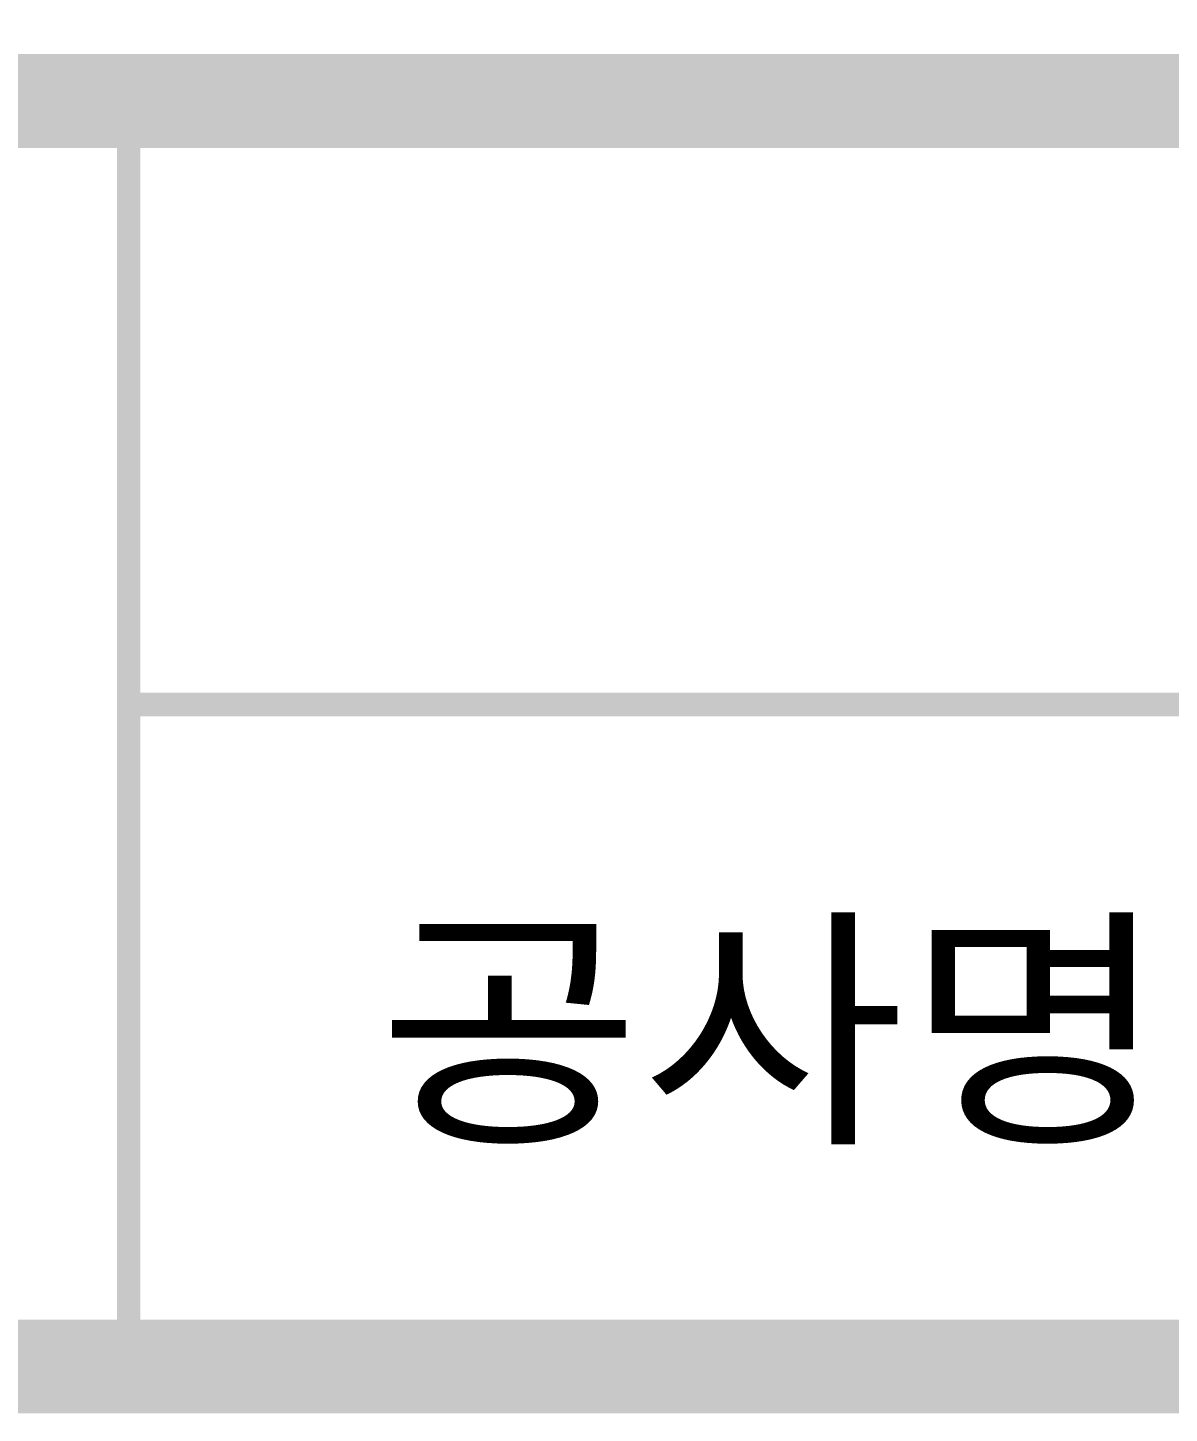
# Model space of a CAD drawing. Extents: x 610887 to 611781, y -400493 to -399849.
# Drawn here: x 610988.84 to 611016.17, y -400459.02 to -400425.85 of the extents above; entities that cross this region are included whole.
import ezdxf
from ezdxf.enums import TextEntityAlignment as Align

# ---------------------------------------------------------------- set-up
doc = ezdxf.new("R2010")
doc.units = 0
doc.header["$LTSCALE"] = 1000
doc.layers.add('9-BOX', color=7, linetype='CONTINUOUS')
doc.styles.add('울릉도', font='H2WULL.TTF')

msp = doc.modelspace()

# ---------------------------------------------------------------- linework, layer by layer
at = {"layer": '9-BOX', "const_width": 2.244}
msp.add_lwpolyline([(611737.391, -399896.898), (610945.259, -399896.898), (610945.259, -400457.898), (611737.391, -400457.898)], close=True, dxfattribs=at)
at = {"layer": '9-BOX'}
for points, const_width in [([(610945.259, -400427.604), (611737.391, -400427.604)], 2.244), ([(610991.261, -400427.604), (610991.261, -400457.898)], 0.561), ([(610991.261, -400442.051), (611279.615, -400442.051)], 0.561)]:
    msp.add_lwpolyline(points, dxfattribs=dict(at, const_width=const_width))

# ---------------------------------------------------------------- texts
at = {"layer": '9-BOX', "color": 7, "style": '울릉도', "width": 1.001607}
msp.add_text('공사명 : 김포양촌지구 택지조성공사', height=4.5, dxfattribs=at).set_placement((610997.209, -400452.1), (611099.316, -400452.1), align=Align.FIT)

doc.saveas('drawing.dxf')
